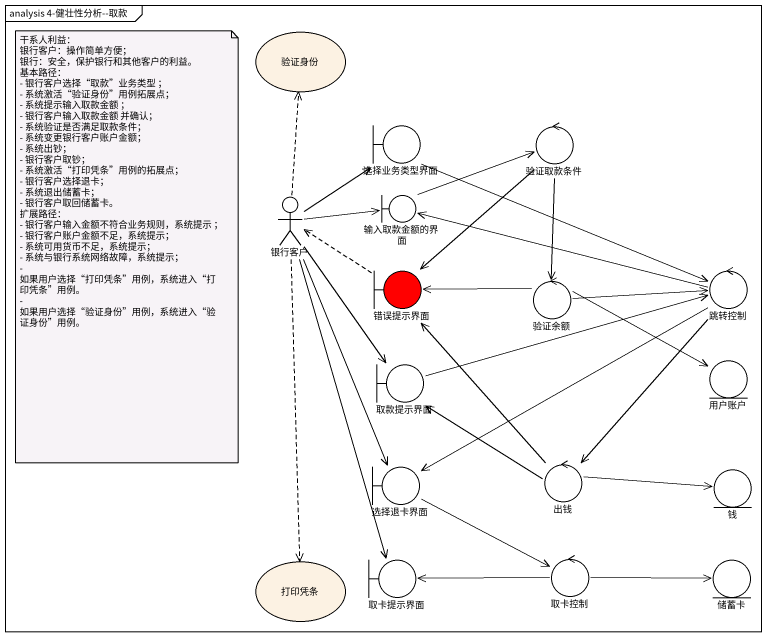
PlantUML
@startuml
mainframe analysis 4-健壮性分析--取款
usecase 验证身份
boundary 选择业务类型界面
control 验证取款条件
actor 银行客户
boundary 输入取款金额的界面
boundary 错误提示界面 #FF0000
control 验证余额
control 跳转控制
entity 用户账户
boundary 取款提示界面
boundary 选择退卡界面
control 出钱
entity 钱
usecase 打印凭条
boundary 取卡提示界面
control 取卡控制
entity 储蓄卡
选择业务类型界面 -right-> 跳转控制
验证取款条件 --> 错误提示界面
验证取款条件 --> 验证余额
银行客户 .up.> 验证身份
银行客户 -up-> 选择业务类型界面
银行客户 -right-> 输入取款金额的界面
银行客户 --> 取款提示界面
银行客户 --> 选择退卡界面
银行客户 ..> 打印凭条
银行客户 --> 取卡提示界面
输入取款金额的界面 -right-> 验证取款条件
错误提示界面 .left.> 银行客户
验证余额 -left-> 错误提示界面
验证余额 -right-> 跳转控制
验证余额 -right-> 用户账户
跳转控制 -left-> 输入取款金额的界面
跳转控制 -left-> 选择退卡界面
跳转控制 --> 出钱
取款提示界面 -right-> 跳转控制
选择退卡界面 -right-> 取卡控制
出钱 -up-> 错误提示界面
出钱 -up-> 取款提示界面
出钱 -right-> 钱
取卡控制 -left-> 取卡提示界面
取卡控制 -right-> 储蓄卡
note as N1
  干系人利益：
  银行客户：操作简单方便；
  银行：安全，保护银行和其他客户的利益。
  基本路径：
  - 银行客户选择“取款”业务类型 ；
  - 系统激活“验证身份”用例拓展点；
  - 系统提示输入取款金额 ；
  - 银行客户输入取款金额 并确认；
  - 系统验证是否满足取款条件；
  - 系统变更银行客户账户金额；
  - 系统出钞；
  - 银行客户取钞；
  - 系统激活“打印凭条”用例的拓展点；
  - 银行客户选择退卡；
  - 系统退出储蓄卡；
  - 银行客户取回储蓄卡。
  扩展路径：
  - 银行客户输入金额不符合业务规则，系统提示 ；
  - 银行客户账户金额不足，系统提示；
  - 系统可用货币不足，系统提示；
  - 系统与银行系统网络故障，系统提示；
  - 如果用户选择“打印凭条”用例，系统进入“打印凭条”用例。
  - 如果用户选择“验证身份”用例，系统进入“验证身份”用例。
end note
@enduml
